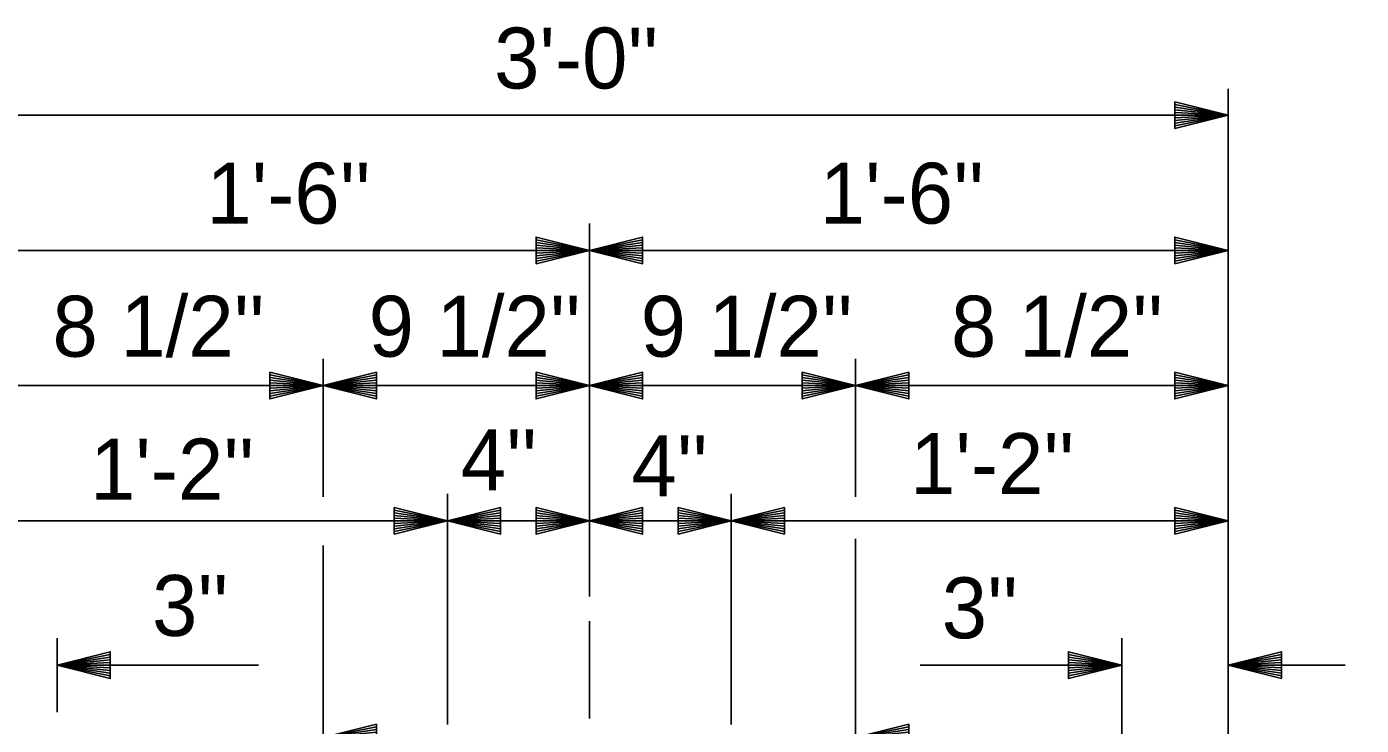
# Model space of a CAD drawing. Extents: x -60 to 66, y -3 to 77.
# Drawn here: x 9.479 to 12.612, y 41.857 to 43.498 of the extents above; entities that cross this region are included whole.
import ezdxf

# ---------------------------------------------------------------- set-up
doc = ezdxf.new("R2010")
doc.units = 0
for name, color, linetype in [('Dimension Lines', 7, 'Continuous'), ('Mis Center Lines', 7, 'Continuous'), ('Text', 7, 'Continuous')]:
    doc.layers.add(name, color=color, linetype=linetype)

msp = doc.modelspace()

# ---------------------------------------------------------------- linework, layer by layer
at = {"layer": 'Dimension Lines'}
for p, q in [((12.2998, 41.3982), (12.2998, 43.3526)), ((9.2998, 43.2901), (12.2998, 43.2901)), ((9.2998, 42.9727), (10.7998, 42.9727)), ((12.2998, 42.9727), (10.7998, 42.9727)), ((9.2998, 42.6553), (10.1748, 42.6553)), ((10.1748, 42.6553), (10.7998, 42.6553)), ((10.7998, 42.6553), (11.4248, 42.6553)), ((11.4248, 42.6553), (12.2998, 42.6553)), ((10.4665, 41.8593), (10.4665, 42.4006)), ((11.133, 41.8593), (11.133, 42.4006)), ((9.2998, 42.3376), (10.4665, 42.3376)), ((10.4665, 42.3376), (10.7998, 42.3376)), ((10.7998, 42.3376), (11.133, 42.3376)), ((11.133, 42.3376), (12.2998, 42.3376)), ((9.5498, 41.8881), (9.5498, 42.0618)), ((12.0498, 41.4096), (12.0498, 42.0618)), ((9.5498, 41.9988), (10.0231, 41.9988)), ((12.0498, 41.9988), (11.5764, 41.9988)), ((12.5749, 41.9988), (12.2998, 41.9988))]:
    msp.add_line(p, q, dxfattribs=at)
for points in [[(12.1748, 43.2901), (12.1748, 43.2963), (12.2998, 43.2901), (12.1748, 43.3026), (12.1748, 43.3088), (12.2998, 43.2901), (12.1748, 43.3151), (12.1748, 43.3213), (12.2998, 43.2901), (12.1748, 43.2588), (12.1748, 43.2651), (12.2998, 43.2901), (12.1748, 43.2713), (12.1748, 43.2776), (12.2998, 43.2901), (12.1748, 43.2838), (12.1748, 43.3213), (12.1748, 43.2588), (12.2998, 43.2901), (12.1748, 43.3213)], [(10.6748, 42.9727), (10.6748, 42.9789), (10.7998, 42.9727), (10.6748, 42.9852), (10.6748, 42.9914), (10.7998, 42.9727), (10.6748, 42.9977), (10.6748, 43.0039), (10.7998, 42.9727), (10.6748, 42.9414), (10.6748, 42.9477), (10.7998, 42.9727), (10.6748, 42.9539), (10.6748, 42.9602), (10.7998, 42.9727), (10.6748, 42.9664), (10.6748, 43.0039), (10.6748, 42.9414), (10.7998, 42.9727), (10.6748, 43.0039)], [(10.9248, 42.9727), (10.9248, 42.9664), (10.7998, 42.9727), (10.9248, 42.9602), (10.9248, 42.9539), (10.7998, 42.9727), (10.9248, 42.9477), (10.9248, 42.9414), (10.7998, 42.9727), (10.9248, 43.0039), (10.9248, 42.9977), (10.7998, 42.9727), (10.9248, 42.9914), (10.9248, 42.9852), (10.7998, 42.9727), (10.9248, 42.9789), (10.9248, 42.9414), (10.9248, 43.0039), (10.7998, 42.9727), (10.9248, 42.9414)], [(12.1748, 42.9727), (12.1748, 42.9789), (12.2998, 42.9727), (12.1748, 42.9852), (12.1748, 42.9914), (12.2998, 42.9727), (12.1748, 42.9977), (12.1748, 43.0039), (12.2998, 42.9727), (12.1748, 42.9414), (12.1748, 42.9477), (12.2998, 42.9727), (12.1748, 42.9539), (12.1748, 42.9602), (12.2998, 42.9727), (12.1748, 42.9664), (12.1748, 43.0039), (12.1748, 42.9414), (12.2998, 42.9727), (12.1748, 43.0039)], [(10.0498, 42.6553), (10.0498, 42.6615), (10.1748, 42.6553), (10.0498, 42.6678), (10.0498, 42.674), (10.1748, 42.6553), (10.0498, 42.6803), (10.0498, 42.6865), (10.1748, 42.6553), (10.0498, 42.624), (10.0498, 42.6303), (10.1748, 42.6553), (10.0498, 42.6365), (10.0498, 42.6428), (10.1748, 42.6553), (10.0498, 42.649), (10.0498, 42.6865), (10.0498, 42.624), (10.1748, 42.6553), (10.0498, 42.6865)], [(10.2998, 42.6553), (10.2998, 42.649), (10.1748, 42.6553), (10.2998, 42.6428), (10.2998, 42.6365), (10.1748, 42.6553), (10.2998, 42.6303), (10.2998, 42.624), (10.1748, 42.6553), (10.2998, 42.6865), (10.2998, 42.6803), (10.1748, 42.6553), (10.2998, 42.674), (10.2998, 42.6678), (10.1748, 42.6553), (10.2998, 42.6615), (10.2998, 42.624), (10.2998, 42.6865), (10.1748, 42.6553), (10.2998, 42.624)], [(10.6748, 42.6553), (10.6748, 42.6615), (10.7998, 42.6553), (10.6748, 42.6678), (10.6748, 42.674), (10.7998, 42.6553), (10.6748, 42.6803), (10.6748, 42.6865), (10.7998, 42.6553), (10.6748, 42.624), (10.6748, 42.6303), (10.7998, 42.6553), (10.6748, 42.6365), (10.6748, 42.6428), (10.7998, 42.6553), (10.6748, 42.649), (10.6748, 42.6865), (10.6748, 42.624), (10.7998, 42.6553), (10.6748, 42.6865)], [(10.9248, 42.6553), (10.9248, 42.649), (10.7998, 42.6553), (10.9248, 42.6428), (10.9248, 42.6365), (10.7998, 42.6553), (10.9248, 42.6303), (10.9248, 42.624), (10.7998, 42.6553), (10.9248, 42.6865), (10.9248, 42.6803), (10.7998, 42.6553), (10.9248, 42.674), (10.9248, 42.6678), (10.7998, 42.6553), (10.9248, 42.6615), (10.9248, 42.624), (10.9248, 42.6865), (10.7998, 42.6553), (10.9248, 42.624)], [(11.2998, 42.6553), (11.2998, 42.6615), (11.4248, 42.6553), (11.2998, 42.6678), (11.2998, 42.674), (11.4248, 42.6553), (11.2998, 42.6803), (11.2998, 42.6865), (11.4248, 42.6553), (11.2998, 42.624), (11.2998, 42.6303), (11.4248, 42.6553), (11.2998, 42.6365), (11.2998, 42.6428), (11.4248, 42.6553), (11.2998, 42.649), (11.2998, 42.6865), (11.2998, 42.624), (11.4248, 42.6553), (11.2998, 42.6865)], [(11.5498, 42.6553), (11.5498, 42.649), (11.4248, 42.6553), (11.5498, 42.6428), (11.5498, 42.6365), (11.4248, 42.6553), (11.5498, 42.6303), (11.5498, 42.624), (11.4248, 42.6553), (11.5498, 42.6865), (11.5498, 42.6803), (11.4248, 42.6553), (11.5498, 42.674), (11.5498, 42.6678), (11.4248, 42.6553), (11.5498, 42.6615), (11.5498, 42.624), (11.5498, 42.6865), (11.4248, 42.6553), (11.5498, 42.624)], [(12.1748, 42.6553), (12.1748, 42.6615), (12.2998, 42.6553), (12.1748, 42.6678), (12.1748, 42.674), (12.2998, 42.6553), (12.1748, 42.6803), (12.1748, 42.6865), (12.2998, 42.6553), (12.1748, 42.624), (12.1748, 42.6303), (12.2998, 42.6553), (12.1748, 42.6365), (12.1748, 42.6428), (12.2998, 42.6553), (12.1748, 42.649), (12.1748, 42.6865), (12.1748, 42.624), (12.2998, 42.6553), (12.1748, 42.6865)], [(10.3415, 42.3376), (10.3415, 42.3438), (10.4665, 42.3376), (10.3415, 42.3501), (10.3415, 42.3563), (10.4665, 42.3376), (10.3415, 42.3626), (10.3415, 42.3688), (10.4665, 42.3376), (10.3415, 42.3063), (10.3415, 42.3126), (10.4665, 42.3376), (10.3415, 42.3188), (10.3415, 42.3251), (10.4665, 42.3376), (10.3415, 42.3313), (10.3415, 42.3688), (10.3415, 42.3063), (10.4665, 42.3376), (10.3415, 42.3688)], [(10.5915, 42.3376), (10.5915, 42.3313), (10.4665, 42.3376), (10.5915, 42.3251), (10.5915, 42.3188), (10.4665, 42.3376), (10.5915, 42.3126), (10.5915, 42.3063), (10.4665, 42.3376), (10.5915, 42.3688), (10.5915, 42.3626), (10.4665, 42.3376), (10.5915, 42.3563), (10.5915, 42.3501), (10.4665, 42.3376), (10.5915, 42.3438), (10.5915, 42.3063), (10.5915, 42.3688), (10.4665, 42.3376), (10.5915, 42.3063)], [(10.6748, 42.3376), (10.6748, 42.3438), (10.7998, 42.3376), (10.6748, 42.3501), (10.6748, 42.3563), (10.7998, 42.3376), (10.6748, 42.3626), (10.6748, 42.3688), (10.7998, 42.3376), (10.6748, 42.3063), (10.6748, 42.3126), (10.7998, 42.3376), (10.6748, 42.3188), (10.6748, 42.3251), (10.7998, 42.3376), (10.6748, 42.3313), (10.6748, 42.3688), (10.6748, 42.3063), (10.7998, 42.3376), (10.6748, 42.3688)], [(10.9248, 42.3376), (10.9248, 42.3313), (10.7998, 42.3376), (10.9248, 42.3251), (10.9248, 42.3188), (10.7998, 42.3376), (10.9248, 42.3126), (10.9248, 42.3063), (10.7998, 42.3376), (10.9248, 42.3688), (10.9248, 42.3626), (10.7998, 42.3376), (10.9248, 42.3563), (10.9248, 42.3501), (10.7998, 42.3376), (10.9248, 42.3438), (10.9248, 42.3063), (10.9248, 42.3688), (10.7998, 42.3376), (10.9248, 42.3063)], [(11.008, 42.3376), (11.008, 42.3438), (11.133, 42.3376), (11.008, 42.3501), (11.008, 42.3563), (11.133, 42.3376), (11.008, 42.3626), (11.008, 42.3688), (11.133, 42.3376), (11.008, 42.3063), (11.008, 42.3126), (11.133, 42.3376), (11.008, 42.3188), (11.008, 42.3251), (11.133, 42.3376), (11.008, 42.3313), (11.008, 42.3688), (11.008, 42.3063), (11.133, 42.3376), (11.008, 42.3688)], [(11.258, 42.3376), (11.258, 42.3313), (11.133, 42.3376), (11.258, 42.3251), (11.258, 42.3188), (11.133, 42.3376), (11.258, 42.3126), (11.258, 42.3063), (11.133, 42.3376), (11.258, 42.3688), (11.258, 42.3626), (11.133, 42.3376), (11.258, 42.3563), (11.258, 42.3501), (11.133, 42.3376), (11.258, 42.3438), (11.258, 42.3063), (11.258, 42.3688), (11.133, 42.3376), (11.258, 42.3063)], [(12.1748, 42.3376), (12.1748, 42.3438), (12.2998, 42.3376), (12.1748, 42.3501), (12.1748, 42.3563), (12.2998, 42.3376), (12.1748, 42.3626), (12.1748, 42.3688), (12.2998, 42.3376), (12.1748, 42.3063), (12.1748, 42.3126), (12.2998, 42.3376), (12.1748, 42.3188), (12.1748, 42.3251), (12.2998, 42.3376), (12.1748, 42.3313), (12.1748, 42.3688), (12.1748, 42.3063), (12.2998, 42.3376), (12.1748, 42.3688)], [(9.6748, 41.9988), (9.6748, 42.005), (9.5498, 41.9988), (9.6748, 42.0113), (9.6748, 42.0175), (9.5498, 41.9988), (9.6748, 42.0238), (9.6748, 42.03), (9.5498, 41.9988), (9.6748, 41.9675), (9.6748, 41.9738), (9.5498, 41.9988), (9.6748, 41.98), (9.6748, 41.9863), (9.5498, 41.9988), (9.6748, 41.9925), (9.6748, 42.03), (9.6748, 41.9675), (9.5498, 41.9988), (9.6748, 42.03)], [(11.9248, 41.9988), (11.9248, 42.005), (12.0498, 41.9988), (11.9248, 42.0113), (11.9248, 42.0175), (12.0498, 41.9988), (11.9248, 42.0238), (11.9248, 42.03), (12.0498, 41.9988), (11.9248, 41.9675), (11.9248, 41.9738), (12.0498, 41.9988), (11.9248, 41.98), (11.9248, 41.9863), (12.0498, 41.9988), (11.9248, 41.9925), (11.9248, 42.03), (11.9248, 41.9675), (12.0498, 41.9988), (11.9248, 42.03)], [(12.4248, 41.9988), (12.4248, 41.9925), (12.2998, 41.9988), (12.4248, 41.9863), (12.4248, 41.98), (12.2998, 41.9988), (12.4248, 41.9738), (12.4248, 41.9675), (12.2998, 41.9988), (12.4248, 42.03), (12.4248, 42.0238), (12.2998, 41.9988), (12.4248, 42.0175), (12.4248, 42.0113), (12.2998, 41.9988), (12.4248, 42.005), (12.4248, 41.9675), (12.4248, 42.03), (12.2998, 41.9988), (12.4248, 41.9675)], [(10.2999, 41.8284), (10.2999, 41.8221), (10.1749, 41.8284), (10.2999, 41.8159), (10.2999, 41.8096), (10.1749, 41.8284), (10.2999, 41.8034), (10.2999, 41.7971), (10.1749, 41.8284), (10.2999, 41.8596), (10.2999, 41.8534), (10.1749, 41.8284), (10.2999, 41.8471), (10.2999, 41.8409), (10.1749, 41.8284), (10.2999, 41.8346), (10.2999, 41.7971), (10.2999, 41.8596), (10.1749, 41.8284), (10.2999, 41.7971)], [(11.5499, 41.8284), (11.5499, 41.8221), (11.4249, 41.8284), (11.5499, 41.8159), (11.5499, 41.8096), (11.4249, 41.8284), (11.5499, 41.8034), (11.5499, 41.7971), (11.4249, 41.8284), (11.5499, 41.8596), (11.5499, 41.8534), (11.4249, 41.8284), (11.5499, 41.8471), (11.5499, 41.8409), (11.4249, 41.8284), (11.5499, 41.8346), (11.5499, 41.7971), (11.5499, 41.8596), (11.4249, 41.8284), (11.5499, 41.7971)]]:
    msp.add_lwpolyline(points, dxfattribs=at)
msp.add_spline([(11.7152, 41.8284), (12.9573, 41.8284), (12.9573, 42.2164), (13.1408, 42.2164)], degree=3, dxfattribs=at)
at = {"layer": 'Mis Center Lines'}
for p, q in [((10.7998, 43.0357), (10.7998, 42.1602)), ((10.1748, 42.7178), (10.1748, 42.3939)), ((11.4248, 42.7178), (11.4248, 42.3939)), ((10.1748, 42.2799), (10.1748, 40.5741)), ((11.4248, 42.2956), (11.4248, 41.0868)), ((10.7998, 42.1018), (10.7998, 41.873))]:
    msp.add_line(p, q, dxfattribs=at)

# ---------------------------------------------------------------- texts
at = {"layer": 'Text'}
for s, p in [("3'-0''", (10.5762, 43.353)), ("1'-6''", (9.9005, 43.0356)), ("1'-6''", (11.3409, 43.0356)), ("8 1/2''", (9.5391, 42.7231)), ("9 1/2''", (10.2815, 42.7231)), ("9 1/2''", (10.9203, 42.7231)), ("8 1/2''", (11.6491, 42.7231)), ("1'-2''", (9.6272, 42.3875)), ("4''", (10.4979, 42.4092)), ("4''", (10.8988, 42.3953)), ("1'-2''", (11.5529, 42.4005)), ("3''", (9.773, 42.0672)), ("3''", (11.6273, 42.0617))]:
    msp.add_text(s, height=0.14302, dxfattribs=at).set_placement(p)

doc.saveas('drawing.dxf')
